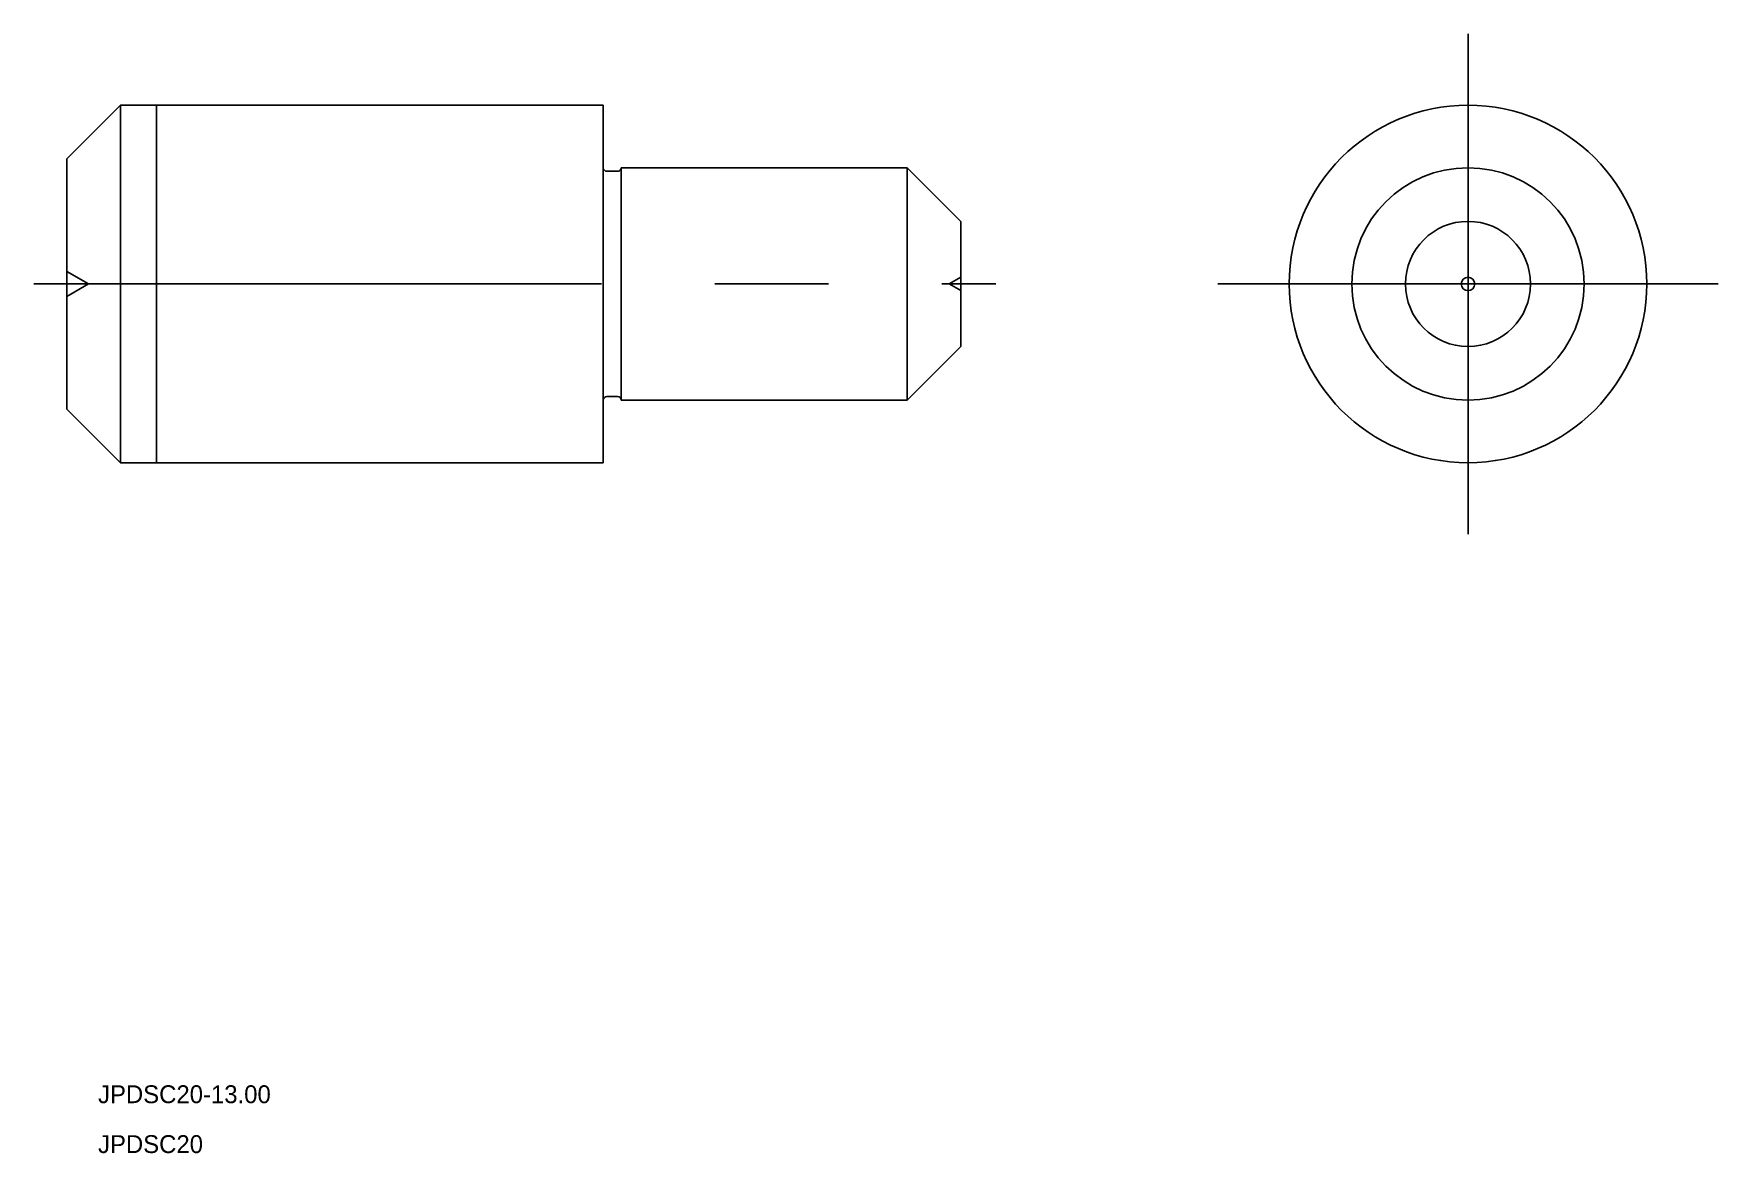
# Model space of a CAD drawing. Extents: x 504.6 to 598.8, y 565.4 to 628.
import ezdxf

# ---------------------------------------------------------------- set-up
doc = ezdxf.new("R2010")
doc.units = 0
doc.linetypes.add('CENTER', pattern=[50.8, 31.75, -6.35, 6.35, -6.35])
doc.linetypes.add('DASHED', pattern=[19.05, 12.7, -6.35])
doc.layers.get('0').update_dxf_attribs({"linetype": 'CONTINUOUS'})
doc.layers.add('CENTER', color=1, linetype='CENTER')

msp = doc.modelspace()

# ---------------------------------------------------------------- linework, layer by layer
at = {"color": 7, "linetype": 'CONTINUOUS'}
for p, q in [((509.438, 624.02), (506.438, 621.02)), ((536.438, 624.02), (509.438, 624.02)), ((509.438, 624.02), (509.438, 604.02)), ((536.438, 604.02), (536.438, 624.02)), ((506.438, 621.02), (506.438, 607.02)), ((537.238, 620.32), (536.638, 620.32)), ((553.438, 620.52), (537.438, 620.52)), ((537.438, 620.52), (537.438, 620.52)), ((537.438, 620.52), (537.438, 607.52)), ((553.438, 620.52), (556.438, 617.52)), ((553.438, 620.52), (553.438, 607.52)), ((556.438, 617.52), (556.438, 610.52)), ((556.438, 610.52), (553.438, 607.52)), ((509.438, 604.02), (506.438, 607.02)), ((537.238, 607.72), (536.638, 607.72)), ((553.438, 607.52), (537.438, 607.52)), ((537.438, 607.52), (537.438, 607.52)), ((536.438, 604.02), (509.438, 604.02))]:
    msp.add_line(p, q, dxfattribs=at)
at = {"color": 3, "linetype": 'CONTINUOUS'}
msp.add_line((511.438, 624.02), (511.438, 604.02), dxfattribs=at)
at = {"color": 3, "linetype": 'DASHED'}
for p, q in [((506.438, 614.72), (507.651, 614.02)), ((556.438, 614.395), (555.789, 614.02)), ((506.438, 613.32), (507.651, 614.02)), ((556.438, 613.645), (555.789, 614.02))]:
    msp.add_line(p, q, dxfattribs=at)
at = {"color": 7, "linetype": 'CONTINUOUS'}
for radius in [10, 6.5, 3.5, 0.375]:
    msp.add_circle((584.8, 614.02), radius, dxfattribs=at)
for centre, start, end in [((536.638, 620.52), 180, 270), ((537.238, 620.52), 270, 0), ((536.638, 607.52), 90, 180), ((537.238, 607.52), 0, 90)]:
    msp.add_arc(centre, 0.2, start, end, dxfattribs=at)
at = {"layer": 'CENTER', "color": 1, "linetype": 'CONTINUOUS'}
for p, q in [((584.8, 600.02), (584.8, 628.02)), ((570.8, 614.02), (598.8, 614.02))]:
    msp.add_line(p, q, dxfattribs=at)
at = {"layer": 'CENTER', "color": 1, "linetype": 'CENTER'}
msp.add_line((504.578, 614.02), (558.385, 614.02), dxfattribs=at)

# ---------------------------------------------------------------- texts
at = {"color": 7, "linetype": 'CONTINUOUS'}
for s, p in [('JPDSC20-13.00', (508.176, 568.192)), ('JPDSC20', (508.176, 565.401))]:
    msp.add_text(s, height=1, dxfattribs=at).set_placement(p)

doc.saveas('drawing.dxf')
